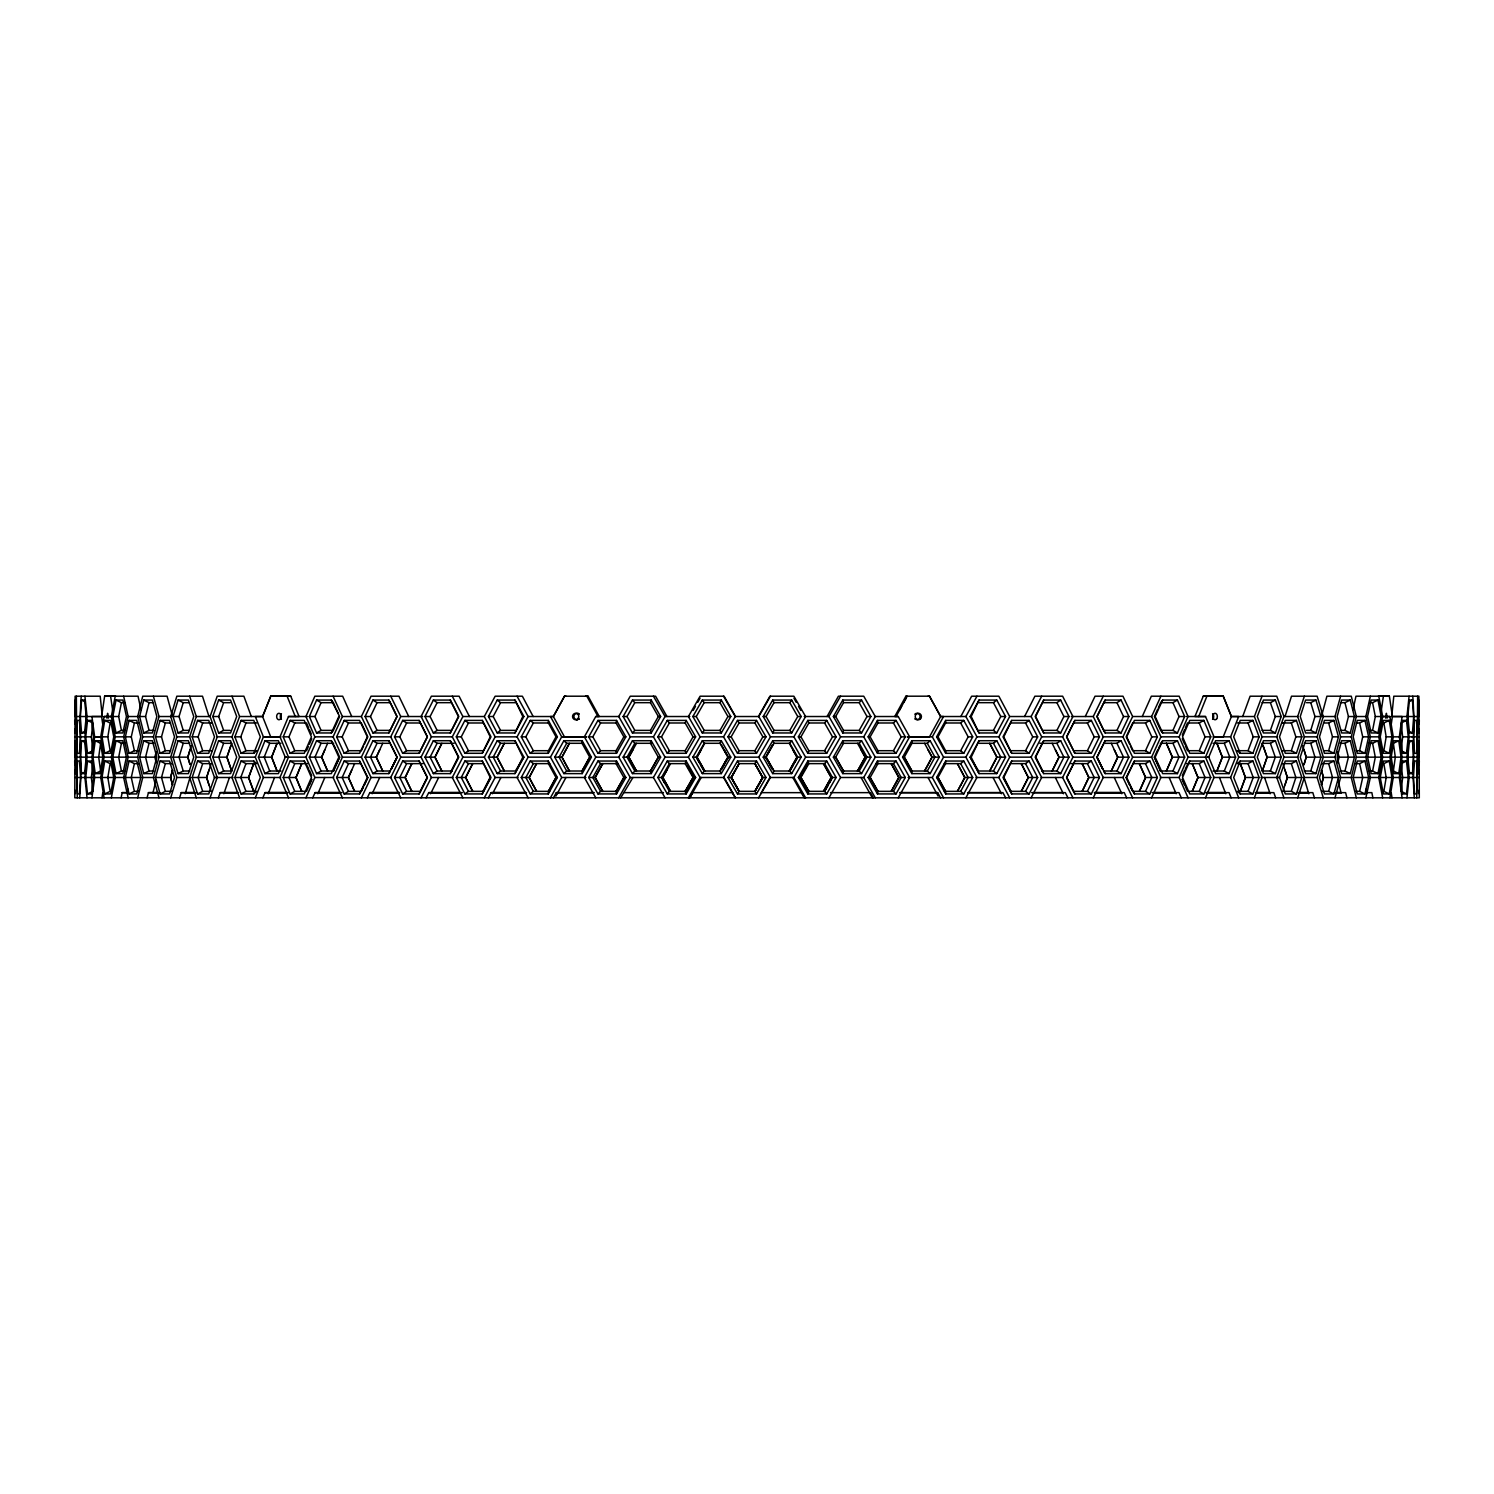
<?xml version="1.0" encoding="UTF-8"?>
<svg xmlns="http://www.w3.org/2000/svg" width="1494" height="1494" viewBox="0 0 1494 1494"><rect width="100%" height="100%" fill="white"/><g stroke="black" fill="none" stroke-linecap="round" stroke-linejoin="round"><path stroke-width="1.5" d="M74.775 793.93L74.793 790.046M74.775 753.293L74.793 749.409M1419.207 724.273L1419.3 720.407M1419.207 764.928L1419.3 761.044M74.924 716.522L75.204 700.07L76.194 700.07L76.194 732.956L75.204 732.956L75.111 729.091M87.044 797.815L84.915 777.496L87.044 757.159L84.915 736.841L87.044 716.522L102.283 716.522L100.191 696.204L75.111 696.204L74.793 797.815L1419.3 797.815L1418.889 696.204L1393.809 696.204L1391.717 716.522L1406.956 716.522L1409.085 736.841L1406.956 757.159L1409.085 777.496L1406.956 797.815M74.924 757.159L75.204 740.725L76.194 740.725L76.194 773.612L75.204 773.612L75.111 769.727M1418.889 729.091L1418.796 732.956L1417.806 732.956L1417.806 700.07L1418.796 700.07L1419.076 716.522M1418.889 769.727L1418.796 773.612L1417.806 773.612L1417.806 740.725L1418.796 740.725L1419.076 757.159M945.702 753.293L945.59 750.698L938.008 736.841L945.59 722.984L945.702 720.407L963.761 720.407L972.725 736.841L963.761 753.293L945.702 753.293L936.607 736.841L945.702 720.407M945.702 761.044L945.59 763.621L938.008 777.496L945.59 791.353L945.702 793.93L963.761 793.93L972.725 777.496L963.761 761.044L945.702 761.044L936.607 777.496L945.702 793.93M548.298 753.293L548.41 750.698L555.992 736.841L548.41 722.984L548.298 720.407L530.239 720.407L521.275 736.841L530.239 753.293L548.298 753.293L557.393 736.841L548.298 720.407M548.298 793.93L548.41 791.353L555.992 777.496L548.41 763.621L548.298 761.044L530.239 761.044L521.275 777.496L530.239 793.93L548.298 793.93L557.393 777.496L548.298 761.044M77.258 797.815L76.343 696.204M76.698 736.841L77.464 720.407L79.462 720.407L80.657 736.841L79.462 753.293L77.464 753.293L76.698 736.841L84.915 736.841M76.698 777.496L77.464 761.044L79.462 761.044L80.657 777.496L79.462 793.93L77.464 793.93L76.698 777.496L101.125 777.496M1416.742 797.815L1417.657 696.204M1417.302 736.841L1416.536 753.293L1414.538 753.293L1413.343 736.841L1414.538 720.407L1416.536 720.407L1417.302 736.841L1411.923 736.841M1417.302 777.496L1416.536 793.93L1414.538 793.93L1413.343 777.496L1414.538 761.044L1416.536 761.044L1417.302 777.496L1411.923 777.496M582.193 740.725L582.006 743.302L589.719 757.178L582.025 771.016L582.193 773.612L563.854 773.612L554.741 757.159L563.854 740.725L582.193 740.725L591.419 757.159L582.193 773.612M911.807 773.612L911.994 771.016L904.3 757.159L911.994 743.302L911.807 740.725L930.146 740.725L939.259 757.159L930.146 773.612L911.807 773.612L902.581 757.159L911.807 740.725M86.092 720.201L86.222 710.995M86.092 760.838L86.092 753.48M1407.908 720.257L1407.983 713.702M1407.908 760.894L1407.983 754.339M79.705 797.815C82.431 763.938 78.51 730.062 81.236 696.204M80.302 716.522L81.572 700.07L84.542 700.07L86.241 716.522L84.542 732.956L81.572 732.956L80.302 716.522L85.812 716.522M80.302 757.159L81.572 740.725L84.542 740.725L86.241 757.159L84.542 773.612L81.572 773.612L80.302 757.159L85.812 757.159M1413.697 716.522L1412.428 732.956L1409.458 732.956L1407.759 716.522L1409.458 700.07L1412.428 700.07L1413.697 716.522L1408.188 716.522M1414.295 797.815C1411.569 763.938 1415.49 730.062 1412.764 696.204M1413.697 757.159L1412.428 773.612L1409.458 773.612L1407.759 757.159L1409.458 740.725L1412.428 740.725L1413.697 757.159L1408.188 757.178M1401.129 722.984L1402.642 736.841L1401.129 750.698M92.871 750.698L91.358 736.841L92.871 722.984M85.737 736.841L87.492 720.407L91.451 720.407L93.618 736.841L91.451 753.293L87.492 753.293L85.737 736.841L91.358 736.841M1406.956 716.522L1409.085 696.204M1408.263 736.841L1406.508 753.293L1402.549 753.293L1400.382 736.841L1402.549 720.407L1406.508 720.407L1408.263 736.841L1402.642 736.841M108.315 718.128L107.605 713.292L106.877 718.128M1387.123 718.128L1386.395 713.292L1385.685 718.128M87.492 761.044L85.737 777.496L87.492 793.93L91.451 793.93L93.618 777.496L91.451 761.044L87.492 761.044L91.078 762.762M92.871 763.621L91.358 777.496L92.871 791.353M1406.508 793.93L1408.263 777.496L1406.508 761.044L1402.549 761.044L1400.382 777.496L1402.549 793.93L1406.508 793.93L1402.922 792.212M1401.129 791.353L1402.642 777.496L1401.129 763.621M91.937 797.815L94.664 777.496L91.937 757.159L94.664 736.841L91.937 716.522L101.611 716.522L103.273 727.821M92.983 757.159L95.224 740.725L100.154 740.725L102.806 757.159L100.154 773.612L95.224 773.612L92.983 757.159L111.322 757.159L115.243 736.841L111.322 716.522L115.243 696.204M1402.063 797.815L1399.336 777.496L1402.063 757.159L1399.336 736.841L1402.063 716.522L1392.389 716.522L1390.727 727.821M1401.017 757.159L1398.776 773.612L1393.846 773.612L1391.194 757.159L1393.846 740.725L1398.776 740.725L1401.017 757.159L1382.678 757.159L1378.757 736.841L1382.678 716.522L1378.757 696.204M101.611 716.522L104.617 696.204L110.593 696.185L112.909 712.003M979.037 732.956L971.193 716.522L979.037 700.07L996.759 700.07L1005.555 716.522L996.759 732.956L979.037 732.956L970.11 716.522L979.037 700.07M979.037 773.612L971.193 757.178L979.037 740.725L996.759 740.725L1005.555 757.159L996.759 773.612L979.037 773.612L970.11 757.159L979.037 740.725M1381.091 712.003L1383.407 696.204L1389.383 696.204L1392.389 716.522M102.003 797.815L102.787 792.642M514.963 732.956L522.807 716.522L514.963 700.07L497.241 700.07L488.445 716.522L497.241 732.956L514.963 732.956L523.89 716.522L514.963 700.07M514.963 773.612L522.807 757.159L514.963 740.725L497.241 740.725L488.445 757.159L497.241 773.612L514.963 773.612L523.89 757.159L514.963 740.725M1389.252 720.407L1383.855 722.984L1386.171 736.841L1383.855 750.698L1389.252 753.293L1391.978 736.841L1389.252 720.407L1383.388 720.407L1380.251 736.841L1383.388 753.293L1389.252 753.293M104.748 753.293L110.145 750.698L107.829 736.841L110.145 722.984L104.748 720.407L102.022 736.841L104.748 753.293L110.612 753.293L113.749 736.841L110.612 720.407L104.748 720.407M104.076 797.815L100.752 777.496L104.076 757.159L100.752 736.841L104.076 716.522L111.322 716.522M102.022 777.496L104.748 761.044L110.612 761.044L113.749 777.496L110.612 793.93L104.748 793.93L102.022 777.496L113.768 777.496M1391.978 777.496L1389.252 793.93L1383.388 793.93L1380.251 777.496L1383.388 761.044L1389.252 761.044L1391.978 777.496L1380.232 777.496M1389.924 797.815L1393.248 777.496L1389.924 757.159L1393.248 736.841L1389.924 716.522L1382.678 716.522M1389.252 793.93L1383.855 791.353L1386.171 777.496L1383.855 763.621L1389.252 761.044M616.518 753.293L616.07 750.698L623.857 736.841L616.051 722.984L616.518 720.407L597.955 720.407L588.711 736.841L597.955 753.293L616.518 753.293L625.855 736.841L616.518 720.407M616.518 761.044L616.051 763.621L623.857 777.496L616.07 791.353L616.518 793.93L597.955 793.93L588.711 777.496L597.955 761.044L616.518 761.044L625.855 777.496L616.518 793.93M877.482 753.293L877.949 750.698L870.143 736.841L877.949 722.984L877.482 720.407L896.045 720.407L905.289 736.841L896.045 753.293L877.482 753.293L868.145 736.841L877.482 720.407M877.482 793.93L877.949 791.353L870.143 777.496L877.949 763.621L877.482 761.044L896.045 761.044L905.289 777.496L896.045 793.93L877.482 793.93L868.145 777.496L877.482 761.044M126.841 793.295L127.7 788.776M1377.972 700.07L1372.594 702.666L1375.302 716.522L1372.594 730.379L1377.972 732.956L1381.184 716.522L1377.972 700.07L1371.175 700.07L1367.57 716.522L1371.175 732.956L1377.972 732.956M116.028 732.956L121.406 730.379L118.698 716.522L121.406 702.666L116.028 700.07L112.816 716.522L116.028 732.956L122.825 732.956L126.43 716.522L122.825 700.07L116.028 700.07M112.816 757.159L116.028 740.725L122.825 740.725L126.43 757.159L122.825 773.612L116.028 773.612L112.816 757.159L137.691 757.159L142.733 736.841L137.691 716.522L142.733 696.204L167.085 696.204L172.557 716.522M111.322 797.815L115.243 777.496L111.322 757.159M1381.184 757.159L1377.972 773.612L1371.175 773.612L1367.57 757.159L1371.175 740.725L1377.972 740.725L1381.184 757.159L1356.309 757.159L1351.267 736.841L1356.309 716.522L1351.267 696.204L1326.915 696.204L1321.443 716.522M1382.678 797.815L1378.757 777.496L1382.678 757.159M116.028 740.725L121.406 743.302L118.698 757.159L121.406 771.016L116.028 773.612M1377.972 773.612L1372.594 771.016L1375.302 757.178L1372.594 743.302L1377.972 740.725M121.107 797.815L122.172 792.642L128.372 792.642M1353.041 709.743L1355.954 696.204L1389.383 696.204L1378.346 696.204M1364.956 720.407L1357.243 720.407L1353.19 736.841L1357.243 753.293L1364.956 753.293L1368.635 736.841L1364.956 720.407L1359.615 722.984L1362.715 736.841L1359.615 750.698L1356.459 750.698M129.044 753.293L134.385 750.698L131.285 736.841L134.385 722.984L129.044 720.407L125.365 736.841L129.044 753.293L136.757 753.293L140.81 736.841L136.757 720.407L129.044 720.407M128.148 797.815L123.647 777.496L128.148 757.159L123.647 736.841L128.148 716.522L123.647 696.204M1365.852 797.815L1370.353 777.496L1365.852 757.159L1370.353 736.841L1365.852 716.522L1370.353 696.204M1368.635 777.496L1364.956 793.93L1357.243 793.93L1353.19 777.496L1357.243 761.044L1364.956 761.044L1368.635 777.496L1353.153 777.496M129.044 761.044L134.385 763.621L131.285 777.496L134.385 791.353L129.044 793.93L125.365 777.496L129.044 761.044L136.757 761.044L140.81 777.496L136.757 793.93L129.044 793.93M1355.824 791.353L1359.615 791.353L1362.715 777.496L1359.615 763.621L1364.956 761.044M1337.784 762.762L1339.091 757.178L1337.765 751.65M155.787 753.499L155.787 760.894M1341.407 702.666L1344.955 702.666L1348.428 716.522L1344.955 730.379L1341.407 730.379M152.855 793.295L156.142 779.756M156.235 762.687L154.872 757.159L156.235 751.65M1338.213 760.838L1338.232 753.48M153.77 730.379L149.045 730.379L145.572 716.522L149.045 702.666L152.593 702.666M139.614 716.522L143.741 700.07L152.369 700.07L156.851 716.522L152.369 732.956L143.741 732.956L139.614 716.522L145.572 716.522M139.614 757.159L143.741 740.725L152.369 740.725L156.851 757.159L152.369 773.612L143.741 773.612L139.614 757.159L154.872 757.159M137.691 797.815L142.733 777.496L137.691 757.159M1354.386 716.522L1350.259 732.956L1341.631 732.956L1337.149 716.522L1341.631 700.07L1350.259 700.07L1354.386 716.522L1348.428 716.522M1354.386 757.159L1350.259 773.612L1341.631 773.612L1337.149 757.159L1341.631 740.725L1350.259 740.725L1354.386 757.159L1339.091 757.178M1356.309 797.815L1351.267 777.496L1356.309 757.159M153.77 743.302L149.045 743.302L145.572 757.159L149.045 771.016L153.77 771.016M1011.737 753.293L1003.763 736.841L1011.737 720.407L1029.086 720.407L1037.676 736.841L1029.086 753.293L1011.737 753.293L1002.978 736.841L1011.737 720.407M1011.737 761.044L1003.763 777.496L1011.737 793.93L1029.086 793.93L1037.676 777.496L1029.086 761.044L1011.737 761.044L1002.978 777.496L1011.737 793.93M482.263 753.293L490.237 736.841L482.263 720.407L464.914 720.407L456.324 736.841L464.914 753.293L482.263 753.293L491.022 736.841L482.263 720.407M482.263 793.93L490.237 777.496L482.263 761.044L464.914 761.044L456.324 777.496L464.914 793.93L482.263 793.93L491.022 777.496L482.263 761.044M1321.462 784.948L1323.423 777.496L1321.462 770.138L1323.441 777.496L1321.443 784.836M1340.323 771.016L1344.955 771.016L1348.428 757.178L1344.955 743.302L1340.323 743.302M147.066 797.815L148.429 792.642L159.858 792.642M172.557 784.836L170.559 777.496L172.538 770.138L170.559 777.496L172.538 784.948M1324.748 722.984L1328.652 722.984L1332.499 736.841L1328.652 750.698L1324.748 750.698M170.559 750.698L165.348 750.698L161.501 736.841L165.348 722.984L170.559 722.984M158.999 797.815L153.396 777.496L158.999 757.159L153.396 736.841L158.999 716.522L153.396 696.204M155.525 736.841L160.101 720.407L169.588 720.407L174.518 736.841L169.588 753.293L160.101 753.293L155.525 736.841L161.501 736.841M155.525 777.496L160.101 761.044L169.588 761.044L174.518 777.496L169.588 793.93L160.101 793.93L155.525 777.496L170.559 777.496M1335.001 797.815L1340.604 777.496L1335.001 757.159L1340.604 736.841L1335.001 716.522L1340.604 696.204M1338.475 736.841L1333.899 753.293L1324.412 753.293L1319.482 736.841L1324.412 720.407L1333.899 720.407L1338.475 736.841L1332.499 736.841M1338.475 777.496L1333.899 793.93L1324.412 793.93L1319.482 777.496L1324.412 761.044L1333.899 761.044L1338.475 777.496L1323.423 777.496M172.09 763.621L165.348 763.621L161.501 777.496L165.348 791.353L172.09 791.353M1304.001 749.801L1306.186 757.159L1304.019 764.629L1306.186 757.159L1302.693 745.469M651.216 732.956L650.488 730.379L658.331 716.522L650.469 702.666L651.216 700.07L632.466 700.07L623.129 716.522L632.466 732.956L651.216 732.956L660.628 716.522L651.216 700.07M651.216 740.725L650.469 743.302L658.331 757.178L650.488 771.016L651.216 773.612L632.466 773.612L623.129 757.159L632.466 740.725L651.216 740.725L660.628 757.159L651.216 773.612M842.784 732.956L843.531 730.379L835.669 716.522L843.531 702.666L842.784 700.07L861.534 700.07L870.871 716.522L861.534 732.956L842.784 732.956L833.372 716.522L842.784 700.07M842.784 773.612L843.531 771.016L835.669 757.159L843.531 743.302L842.784 740.725L861.534 740.725L870.871 757.159L861.534 773.612L842.784 773.612L833.372 757.159L842.784 740.725M1321.91 791.353L1328.652 791.353L1332.499 777.496L1328.652 763.621L1321.91 763.621M189.999 749.801L187.814 757.159L190.018 764.517L187.852 757.178L191.307 745.469M1306.503 702.666L1310.761 702.666L1314.963 716.522L1310.761 730.379L1306.503 730.379M185.219 793.744L190.018 777.496L176.852 777.496L170.727 797.815M188.935 730.379L183.239 730.379L179.037 716.522L183.239 702.666L188.935 702.666M176.852 777.496L170.727 757.159L176.852 736.841L170.727 716.522L176.852 696.204L202.493 696.204L208.992 716.522M173.061 716.522L178.066 700.07L188.393 700.07L193.753 716.522L188.393 732.956L178.066 732.956L173.061 716.522L179.037 716.522M173.061 757.159L178.066 740.725L188.393 740.725L193.753 757.159L188.393 773.612L178.066 773.612L173.061 757.159L187.814 757.159M1320.939 716.522L1315.934 732.956L1305.607 732.956L1300.247 716.522L1305.607 700.07L1315.934 700.07L1320.939 716.522L1314.963 716.522M1323.273 797.815L1317.148 777.496L1323.273 757.159L1317.148 736.841L1323.273 716.522L1317.148 696.204L1291.507 696.204L1285.008 716.522M1320.939 757.159L1315.934 773.612L1305.607 773.612L1300.247 757.159L1305.607 740.725L1315.934 740.725L1320.939 757.159L1306.148 757.178M189.775 743.302L183.239 743.302L179.037 757.159L183.239 771.016L189.775 771.016M1282.916 763.621L1287.361 777.496L1282.916 791.353M1304.225 771.016L1310.761 771.016L1314.963 757.178L1310.761 743.302L1304.225 743.302M179.597 797.815L181.222 792.642L196.592 792.642M208.973 784.948L206.639 777.496L211.102 763.621M1282.001 722.984L1291.32 722.984L1295.877 736.841L1291.32 750.698L1282.001 750.698M211.102 791.353L206.62 777.496L208.973 770.12M1285.008 784.836L1287.38 777.496L1285.027 770.12M211.999 750.698L202.68 750.698L198.123 736.841L202.68 722.984L211.999 722.984M196.293 797.815L189.645 777.496L196.293 757.159L189.645 736.841L196.293 716.522L189.645 696.204M192.166 736.841L197.581 720.407L208.749 720.407L214.501 736.841L208.749 753.293L197.581 753.293L192.166 736.841L198.123 736.841M192.166 777.496L197.581 761.044L208.749 761.044L214.501 777.496L208.749 793.93L197.581 793.93L192.166 777.496L206.62 777.496M1297.707 797.815L1304.355 777.496L1297.707 757.159L1304.355 736.841L1297.707 716.522L1304.355 696.204M1301.834 736.841L1296.418 753.293L1285.251 753.293L1279.499 736.841L1285.251 720.407L1296.418 720.407L1301.834 736.841L1295.877 736.841M1301.834 777.496L1296.418 793.93L1285.251 793.93L1279.499 777.496L1285.251 761.044L1296.418 761.044L1301.834 777.496L1287.361 777.496M208.992 763.621L202.68 763.621L198.123 777.496L202.68 791.353L208.992 791.353M1275.39 740.725L1270.386 743.302L1262.094 743.302L1267.08 757.178L1262.318 771.016L1270.404 771.016L1275.39 773.612L1281.198 757.159L1275.39 740.725L1263.438 740.725L1257.294 757.159L1263.438 773.612L1275.39 773.612M218.61 773.612L230.562 773.612L236.706 757.159L230.562 740.725L218.61 740.725L212.802 757.159L218.61 773.612L223.614 771.016L231.701 771.016L226.92 757.178L230.935 745.469M1283.57 791.353L1291.32 791.353L1295.877 777.496L1291.32 763.621L1283.57 763.621M1262.094 702.666L1270.386 702.666L1275.278 716.522L1270.404 730.379L1262.094 730.379M223.857 793.744L229.441 777.496M231.701 771.016L226.883 757.159L231.701 743.302L223.614 743.302L218.61 740.725M1263.065 745.469L1267.117 757.159L1262.299 771.016M230.188 730.379L223.614 730.379L218.722 716.522L223.614 702.666L230.188 702.666M210.075 797.815L217.228 777.496L210.075 757.159L217.228 736.841L210.075 716.522L217.228 696.204L243.877 696.204L251.309 716.522M212.802 716.522L218.61 700.07L230.562 700.07L236.706 716.522L230.562 732.956L218.61 732.956L212.802 716.522L218.722 716.522M1281.198 716.522L1275.39 732.956L1263.438 732.956L1257.294 716.522L1263.438 700.07L1275.39 700.07L1281.198 716.522L1275.278 716.522M1283.925 797.815L1276.772 777.496L1283.925 757.159L1276.772 736.841L1283.925 716.522L1276.772 696.204L1250.123 696.204L1242.691 716.522M223.614 743.302L218.722 757.159L223.614 771.016M1242.691 770.12L1240.281 763.621L1245.417 777.496L1240.3 791.353L1245.417 777.496L1242.709 770.138M218.329 797.815L220.216 792.642L238.666 792.642M248.62 777.496L253.7 763.621L248.583 777.496L253.7 791.353L248.583 777.496L234.894 777.496L241.094 761.044L253.793 761.044L256.576 763.621L245.968 763.621L241.094 761.044M1043.727 732.956L1035.641 716.522L1043.727 700.07L1060.647 700.07L1068.994 716.522L1060.647 732.956L1043.727 732.956L1035.174 716.522L1043.727 700.07M1043.727 740.725L1035.641 757.159L1043.727 773.612L1060.647 773.612L1068.994 757.159L1060.647 740.725L1043.727 740.725L1035.174 757.159L1043.727 773.612M1237.424 722.984L1248.032 722.984L1253.223 736.841L1248.032 750.698L1237.424 750.698L1240.207 753.293L1252.906 753.293L1259.106 736.841L1252.906 720.407L1240.207 720.407L1233.689 736.841L1240.207 753.293M1270.404 771.016L1275.278 757.178L1270.386 743.302M450.273 732.956L458.359 716.522L450.273 700.07L433.353 700.07L425.006 716.522L433.353 732.956L450.273 732.956L458.826 716.522L450.273 700.07M450.273 773.612L458.359 757.159L450.273 740.725L433.353 740.725L425.006 757.159L433.353 773.612L450.273 773.612L458.826 757.159L450.273 740.725M253.793 753.293L260.311 736.841L253.793 720.407L241.094 720.407L234.894 736.841L241.094 753.293L253.793 753.293L256.594 750.698L245.968 750.698L240.777 736.841L245.968 722.984L256.576 722.984M239.6 797.815L231.981 777.496L239.6 757.159L231.981 736.841L239.6 716.522L231.981 696.204M1254.4 797.815L1262.019 777.496L1254.4 757.159L1262.019 736.841L1254.4 716.522L1262.019 696.204M1252.906 761.044L1248.032 763.621L1237.424 763.621L1240.207 761.044L1252.906 761.044L1259.106 777.496L1252.906 793.93L1240.207 793.93L1237.424 791.353L1248.032 791.353L1252.906 793.93M245.968 763.621L240.777 777.496L245.968 791.353L256.594 791.353L253.793 793.93L241.094 793.93L234.894 777.496M1222.316 757.178L1216.938 771.016L1222.353 757.159L1216.919 743.302L1222.353 757.159L1235.613 757.159L1229.039 740.725L1215.612 740.725L1208.758 757.159L1215.612 773.612L1229.039 773.612L1235.613 757.159M271.684 757.178L277.062 743.302L271.647 757.159L277.062 771.016L271.647 757.159L258.387 757.159L264.961 740.725L278.388 740.725L285.242 757.159L278.388 773.612L264.961 773.612L258.387 757.159M1248.032 791.353L1253.223 777.496L1248.032 763.621M268.229 793.744L274.541 777.496M253.793 793.93L260.311 777.496L253.793 761.044M1240.207 761.044L1233.689 777.496L1240.207 793.93M686.176 753.293L685.167 750.698L693.067 736.841L685.148 722.984L686.176 720.407L667.295 720.407L657.883 736.841L667.295 753.293L686.176 753.293L695.644 736.841L686.176 720.407M686.176 761.044L685.148 763.621L693.067 777.496L685.167 791.353L686.176 793.93L667.295 793.93L657.883 777.496L667.295 761.044L686.176 761.044L695.644 777.496L686.176 793.93M807.824 753.293L808.852 750.698L800.933 736.841L808.852 722.984L807.824 720.407L826.705 720.407L836.117 736.841L826.705 753.293L807.824 753.293L798.356 736.841L807.824 720.407M807.824 793.93L808.852 791.353L800.933 777.496L808.852 763.621L807.824 761.044L826.705 761.044L836.117 777.496L826.705 793.93L807.824 793.93L798.356 777.496L807.824 761.044M255.306 797.815L263.392 777.496L255.306 757.159L263.392 736.841L255.306 716.522L262.589 716.522L270.713 736.878L280.947 736.859M1197.945 777.496L1192.268 791.353L1197.983 777.496L1192.268 763.621L1197.983 777.496L1210.775 777.496L1203.865 761.044L1189.747 761.044L1185.377 768.495M1238.694 797.815L1230.608 777.496L1238.694 757.159L1230.608 736.841L1238.694 716.522L1231.411 716.522L1223.25 736.841L1213.016 736.859M280.928 743.302L269.723 743.302L264.195 757.159L269.723 771.016L280.928 771.016M1198.73 716.522L1206.909 696.204L1223.25 696.185L1231.411 716.522L1223.25 696.185L1203.249 696.204L1194.92 716.522L1205.509 716.522L1214.024 736.841L1205.509 757.159L1214.024 777.496L1205.509 797.815M296.055 777.496L301.732 763.621L296.017 777.496L301.732 791.353L296.017 777.496L283.225 777.496L290.135 761.044L304.253 761.044L308.623 768.495M262.869 797.815L264.98 792.642L286.904 792.642M1185.377 727.858L1187.469 722.984L1199.234 722.984L1205.042 736.841L1199.252 750.698L1187.469 750.698L1185.377 745.823M1213.072 771.016L1224.296 771.016L1229.805 757.178L1224.277 743.302L1213.072 743.302M308.418 746.44L306.55 750.698L294.766 750.698L288.958 736.841L294.766 722.984L306.531 722.984L308.679 727.989M1172.323 757.178L1166.403 771.016L1172.379 757.159L1166.403 743.302L1172.379 757.159L1184.667 757.159L1177.421 740.725L1162.668 740.725L1158.448 748.177M288.491 797.815L279.976 777.496L288.491 757.159L279.976 736.841L288.491 716.522L307.521 716.522M283.225 736.841L290.135 720.407L304.253 720.407L311.443 736.841L304.253 753.293L290.135 753.293L283.225 736.841L288.958 736.841M1210.775 736.841L1203.865 753.293L1189.747 753.293L1182.557 736.841L1189.747 720.407L1203.865 720.407L1210.775 736.841L1205.042 736.841M1210.775 777.496L1203.865 793.93L1189.747 793.93L1182.557 777.496L1189.747 761.044M307.521 763.621L294.766 763.621L288.958 777.496L294.766 791.353L305.654 791.353M324.814 749.801L321.621 757.159L327.616 771.016L321.677 757.178L327.616 743.302M309.351 744.292L311.742 738.708M309.351 784.948L311.742 779.364M1158.448 707.54L1160.633 702.666L1172.958 702.666L1179.027 716.522L1172.958 730.379L1160.633 730.379L1154.376 716.522L1157.719 709.146M306.531 791.353L308.623 786.46M317.848 793.744L324.833 777.496M1188.346 791.353L1199.252 791.353L1205.042 777.496L1199.234 763.621L1186.479 763.621M333.367 730.379L331.332 732.956L316.579 732.956L309.333 716.522L316.579 700.07L331.332 700.07L339.624 716.522L333.367 730.379L321.042 730.379L314.973 716.522L321.042 702.666L333.367 702.666L335.608 707.67M309.333 784.836L311.723 779.326M1182.277 734.992L1184.667 729.483M1182.277 775.647L1184.667 770.12M1145.562 777.496L1139.38 791.353L1145.599 777.496L1139.362 763.621L1145.562 777.496L1157.364 777.496L1149.801 761.044L1134.432 761.044L1126.177 777.496L1129.613 784.948M305.934 797.815L314.861 777.496L305.934 757.159L314.861 736.841L305.934 716.522L314.861 696.204L342.649 696.204L351.744 716.522M331.332 740.725L338.839 757.159L331.332 773.612L316.579 773.612L309.333 757.159L316.579 740.725L331.332 740.725L335.552 748.177M1160.633 702.666L1162.668 700.07L1177.421 700.07L1184.667 716.522L1177.421 732.956L1162.668 732.956L1160.633 730.379M1188.066 797.815L1179.139 777.496L1188.066 757.159L1179.139 736.841L1188.066 716.522L1179.139 696.204L1151.351 696.204L1142.256 716.522M1184.667 757.159L1177.421 773.612L1162.668 773.612L1155.161 757.159L1162.668 740.725M333.666 743.302L321.042 743.302L314.973 757.159L321.042 771.016L333.76 771.016M351.706 770.138L348.438 777.496L354.62 791.353L348.401 777.496L354.638 763.621M339.624 757.178L333.367 771.016L339.624 757.159L336.281 749.801M1129.651 744.199L1126.177 736.841L1132.676 722.984L1145.506 722.984L1151.837 736.841L1145.506 750.698L1132.676 750.698L1130.398 745.823M312.713 797.815L315.047 792.642L341.883 792.642M331.332 732.956L338.839 716.522M1162.668 700.07L1155.161 716.522L1162.668 732.956M1160.24 771.016L1172.958 771.016L1179.027 757.178L1172.958 743.302L1160.334 743.302M1114.281 749.801L1117.736 757.159L1111.275 771.016L1117.736 757.159L1111.275 743.302M363.621 745.898L361.343 750.698L348.494 750.698L342.163 736.841L348.494 722.984L361.324 722.984L367.823 736.841L364.387 744.292M1154.376 757.178L1160.633 771.016L1154.376 757.178L1157.719 749.801M342.406 797.815L333.087 777.496L342.406 757.159L333.087 736.841L342.406 716.522L333.087 696.204M336.636 736.841L344.199 720.407L359.568 720.407L367.356 736.841L359.568 753.293L344.199 753.293L336.636 736.841L342.163 736.841M344.199 793.93L348.494 791.353L361.343 791.353L363.602 786.46L359.568 793.93L344.199 793.93L336.636 777.496L344.199 761.044L359.568 761.044L367.823 777.496L364.387 784.948M1151.594 797.815L1160.913 777.496L1151.594 757.159L1160.913 736.841L1151.594 716.522L1160.913 696.204M1157.364 736.841L1149.801 753.293L1134.432 753.293L1126.644 736.841L1134.432 720.407L1149.801 720.407L1157.364 736.841L1151.837 736.841M1157.364 777.496L1149.801 793.93L1134.432 793.93L1130.379 786.554L1132.676 791.353L1145.506 791.353L1149.801 793.93M361.324 763.621L348.494 763.621L342.163 777.496L348.494 791.353M379.719 749.801L376.264 757.159L382.744 771.016L376.301 757.178L382.744 743.302M1103.655 702.666L1116.952 702.666L1123.525 716.522L1116.97 730.379L1103.655 730.379L1096.932 716.522L1105.149 700.07L1121.079 700.07L1128.922 716.522L1121.079 732.956L1105.149 732.956L1103.655 730.379M372.174 793.744L379.737 777.496M359.568 793.93L367.356 777.496L359.568 761.044M1088.809 777.496L1082.179 791.353L1088.865 777.496L1082.179 763.621L1088.865 777.496L1099.453 777.496L1091.33 761.044L1074.896 761.044L1066.567 777.496L1074.896 793.93L1091.33 793.93L1099.453 777.496M1134.432 761.044L1126.644 777.496L1134.432 793.93M1145.506 791.353L1151.837 777.496L1145.506 763.621L1132.676 763.621M390.345 730.379L377.048 730.379L370.475 716.522L377.048 702.666L390.345 702.666L397.068 716.522L388.851 732.956L372.921 732.956L365.078 716.522L372.921 700.07L388.851 700.07L390.345 702.666M364.349 784.836L367.823 777.496M1074.896 753.293L1066.716 736.841L1074.896 720.407L1091.33 720.407L1099.453 736.841L1091.33 753.293L1074.896 753.293L1066.567 736.841L1074.896 720.407M1074.896 761.044L1070.414 770.138M361.38 797.815L371.054 777.496L361.38 757.159L371.054 736.841L361.38 716.522L371.054 696.204L398.954 696.204L408.74 716.522M372.921 773.612L377.048 771.016L390.345 771.016L388.851 773.612L372.921 773.612L365.078 757.159L372.921 740.725L388.851 740.725L397.068 757.178L391.148 769.429M419.104 753.293L427.284 736.841L419.104 720.407L402.67 720.407L394.547 736.841L402.67 753.293L419.104 753.293L427.433 736.841L419.104 720.407M419.104 793.93L427.433 777.496L419.104 761.044L402.67 761.044L394.547 777.496L402.67 793.93L419.104 793.93L427.284 777.496L423.568 770.12M1132.62 797.815L1122.946 777.496L1132.62 757.159L1122.946 736.841L1132.62 716.522L1122.946 696.204L1095.046 696.204L1085.26 716.522M1102.852 769.429L1096.932 757.178L1105.149 740.725L1121.079 740.725L1128.922 757.159L1121.079 773.612L1105.149 773.612L1103.655 771.016L1116.97 771.016L1121.079 773.612M390.345 743.302L377.048 743.302L370.475 757.159L377.048 771.016M405.191 777.496L411.821 763.621L405.135 777.496L411.821 791.353L405.135 777.496L394.547 777.496M1073.663 722.984L1087.389 722.984L1094.187 736.841L1087.408 750.698L1073.663 750.698M367.319 797.815L369.821 792.642L399.122 792.642M391.129 769.391L397.068 757.159L388.851 740.725M1055.362 749.801L1059.041 757.159L1052.149 771.016L1059.041 757.159L1052.149 743.302M388.851 732.956L396.918 716.522L388.851 700.07M420.337 750.698L406.611 750.698L399.813 736.841L406.611 722.984L420.337 722.984M388.851 773.612L397.068 757.178M1105.149 700.07L1097.082 716.522L1105.149 732.956M1105.149 740.725L1097.082 757.159L1105.149 773.612M1116.97 771.016L1123.525 757.178L1116.952 743.302L1103.655 743.302M400.747 797.815L390.737 777.496L400.747 757.159L390.737 736.841L400.747 716.522L390.737 696.204M435.015 757.178L441.85 743.302L434.959 757.159L441.85 771.016L434.959 757.159L425.006 757.159M1093.253 797.815L1103.263 777.496L1093.253 757.159L1103.263 736.841L1093.253 716.522L1103.263 696.204M423.175 763.621L406.611 763.621L399.813 777.496L406.611 791.353L420.337 791.353L427.284 777.496M1042.775 702.666L1056.893 702.666L1063.915 716.522L1056.912 730.379L1042.775 730.379M430.608 793.744L438.657 777.496M1024.604 784.948L1028.32 777.496L1021.298 763.621L1028.376 777.496L1021.298 791.353L1024.567 784.836M721.303 732.956L720.015 730.379L727.933 716.522L719.996 702.666L721.303 700.07L702.329 700.07L692.861 716.522L702.329 732.956L721.303 732.956L730.79 716.522L721.303 700.07M721.303 740.725L719.996 743.302L727.933 757.178L720.015 771.016L721.303 773.612L702.329 773.612L692.861 757.159L702.329 740.725L721.303 740.725L730.79 757.159L721.303 773.612M772.697 732.956L774.004 730.379L766.067 716.522L774.004 702.666L772.697 700.07L791.671 700.07L801.139 716.522L791.671 732.956L772.697 732.956L763.21 716.522L772.697 700.07M772.697 773.612L774.004 771.016L766.067 757.159L774.004 743.302L772.697 740.725L791.671 740.725L801.139 757.159L791.671 773.612L772.697 773.612L763.21 757.159L772.697 740.725M451.225 730.379L437.107 730.379L430.085 716.522L437.107 702.666L451.225 702.666M465.68 777.496L472.702 763.621L465.624 777.496L472.702 791.353L465.624 777.496L456.324 777.496M1074.896 793.93L1066.716 777.496L1070.432 770.12M1066.716 777.496L1073.663 791.353L1087.408 791.353L1094.187 777.496L1087.389 763.621L1070.824 763.621M421.065 797.815L431.374 777.496L421.065 757.159L431.374 736.841L421.065 716.522L431.374 696.204L459.088 696.204L469.433 716.522M458.359 757.159L451.225 771.016M1011.083 722.984L1025.556 722.984L1032.746 736.841L1025.575 750.698L1011.083 750.698M1072.935 797.815L1062.626 777.496L1072.935 757.159L1062.626 736.841L1072.935 716.522L1062.626 696.204L1034.912 696.204L1024.567 716.522M454.12 743.302L437.107 743.302L430.085 757.159L437.107 771.016L452.29 771.016M996.871 757.178L989.7 771.016L996.928 757.159L989.682 743.302L996.871 757.178L1005.555 757.159M426.07 797.815L428.741 792.642L462.393 792.642M482.936 750.698L468.444 750.698L461.254 736.841L468.444 722.984L482.917 722.984M490.237 777.496L482.936 791.353M960.866 784.948L964.75 777.496L957.43 763.621L964.807 777.496L957.43 791.353L960.829 784.836M978.663 702.666L993.454 702.666L1000.812 716.522L993.454 730.379L978.663 730.379M1041.71 771.016L1056.912 771.016L1063.915 757.178L1056.893 743.302L1039.88 743.302M462.879 797.815L452.29 777.496L462.879 757.159L452.29 736.841L462.879 716.522L452.29 696.204M483.477 763.621L468.444 763.621L461.254 777.496L468.444 791.353L483.533 791.353M492.497 793.744L500.957 777.496M1031.121 797.815L1041.71 777.496L1031.121 757.159L1041.71 736.841L1031.121 716.522L1041.71 696.204M497.072 757.159L504.318 743.302L497.128 757.178L504.318 771.016L497.072 757.159L488.445 757.159M533.171 784.836L536.589 791.353L529.193 777.496L536.57 763.621L529.193 777.496L533.134 784.948M928.054 749.801L932.069 757.159L924.581 771.016L932.069 757.159L924.581 743.302M515.355 730.379L500.546 730.379L493.188 716.522L500.546 702.666L515.337 702.666M522.807 757.159L523.89 757.159L515.355 771.016L500.546 771.016L497.241 773.612M555.88 796.097L557.71 792.66L594.145 792.642L556.291 792.642L553.471 797.815M945.59 722.984L960.661 722.984L968.168 736.841L960.679 750.698L945.59 750.698M515.337 743.302L500.546 743.302L493.188 757.159L500.546 771.016M960.829 716.522L971.642 696.204L998.851 696.204L1009.683 716.522L998.851 736.841L1009.683 757.159L998.851 777.496L1009.683 797.815M1010.467 791.353L1025.575 791.353L1032.746 777.496L1025.556 763.621L1010.523 763.621M484.317 797.815L495.149 777.496L484.317 757.159L495.149 736.841L484.317 716.522L495.149 696.204L522.358 696.204L533.171 716.522M561.987 757.178L569.419 743.302L561.931 757.159L569.419 771.016L561.931 757.159L554.741 757.159M898.79 777.496L891.246 791.353L898.846 777.496L891.227 763.621L898.846 777.496L905.289 777.496M488.351 797.815L491.134 792.642L526.542 792.642M548.41 750.698L533.339 750.698L525.832 736.841L533.339 722.984L548.41 722.984M557.169 793.744L565.965 777.496M549.68 763.621L533.339 763.621L525.832 777.496L533.339 791.353L549.699 791.353M861.067 749.801L865.194 757.159L857.519 771.016L865.194 757.159L857.519 743.302M528.129 797.815L517.055 777.496L528.129 757.159L517.055 736.841L528.129 716.522L517.055 696.204M595.21 777.496L602.773 763.621L595.154 777.496L602.754 791.353L595.154 777.496L588.711 777.496M965.871 797.815L976.945 777.496L965.871 757.159L976.945 736.841L965.871 716.522L976.945 696.204M971.193 757.159L970.11 757.159L978.663 771.016L993.454 771.016L1000.812 757.178L993.454 743.302L978.663 743.302M831.168 777.496L823.474 791.353L831.224 777.496L823.455 763.621L831.224 777.496L836.117 777.496M899.351 710.416L901.573 706.363M903.814 702.292L906.036 698.221M877.949 722.984L893.431 722.984L901.181 736.841L893.449 750.698L877.949 750.698M632.933 749.801L628.806 757.159L636.5 771.016L628.862 757.178L636.5 743.302M689.78 770.12L693.963 777.496L687.091 789.747L693.963 777.496L687.091 765.264M792.828 749.801L797.012 757.159L789.243 771.016L797.012 757.159L789.243 743.302M896.008 716.522L907.175 696.204L905.887 696.204L894.738 716.522L898.23 716.522L909.641 736.841L898.23 757.159L909.641 777.496L898.23 797.815M582.735 743.302L566.693 743.302L559.073 757.159L566.693 771.016L582.753 771.016M735.44 797.815L732.527 792.642L692.6 792.66L689.761 797.815L701.19 777.496M724.104 749.801L728.288 757.159L721.397 769.429L728.288 757.159L721.397 744.927M737.513 761.044L739.082 763.621L754.918 763.621L762.612 777.496L754.881 791.353L739.063 791.353L737.513 793.93L728.008 777.496L737.513 761.044L756.487 761.044L765.992 777.496L756.487 793.93L737.513 793.93M843.531 702.666L859.181 702.666L867.006 716.522L859.199 730.379L843.531 730.379M550.446 797.815L561.688 777.496L550.446 757.159L561.688 736.841L550.446 716.522L553.359 716.522L564.471 736.878L586.825 736.841L561.688 736.841L564.471 736.878M632.952 777.496L620.701 797.815M666.94 770.12L662.776 777.496L670.545 791.353L662.832 777.496L670.545 763.621M932.312 736.841L943.554 716.522L940.641 716.522L929.492 736.841L907.119 736.878L932.312 736.841L943.554 757.159L932.312 777.496L943.554 797.815M944.301 791.353L960.679 791.353L968.168 777.496L960.661 763.621L944.32 763.621M582.006 771.016L589.7 757.159L591.419 757.159L589.719 757.178M701.172 749.801L696.988 757.159L704.776 771.016L697.044 757.178L704.776 743.302M739.119 763.621L731.388 777.496L739.119 791.353L731.145 777.496L739.082 763.621L731.332 777.496L739.138 791.353L731.145 777.496M808.852 722.984L824.613 722.984L832.494 736.841L824.613 750.698L808.852 750.698M548.41 791.353L555.992 777.496L557.393 777.496M616.07 750.698L600.569 750.698L592.819 736.841L600.569 722.984L616.051 722.984M618.161 763.621L600.569 763.621L592.819 777.496L600.569 791.353L616.256 791.353M774.004 702.666L789.822 702.666L797.74 716.522L789.84 730.379L774.004 730.379M827.041 716.522L838.414 696.204L863.737 696.204L875.279 716.522L863.737 736.841L875.279 757.159L863.737 777.496L875.279 797.815M619.431 716.522L595.77 716.522L584.359 736.841L595.77 757.159L584.359 777.496L595.77 797.815M650.488 730.379L634.819 730.379L627.013 716.522L634.819 702.666L650.469 702.666M616.051 791.353L623.857 777.496L625.855 777.496L623.857 777.496M693.179 710.416L695.476 706.363M697.754 702.292L700.051 698.221M737.513 720.407L739.082 722.984L754.918 722.984L762.855 736.841L754.937 750.698L739.082 750.698L737.513 753.293L728.008 736.841L737.513 720.407L756.487 720.407L765.992 736.841L756.487 753.293L737.513 753.293M756.487 761.044L754.918 763.621L762.855 777.496L754.937 791.353L756.487 793.93M911.247 771.016L927.307 771.016L934.927 757.178L927.307 743.302L911.265 743.302M652.056 743.302L634.819 743.302L627.013 757.159L634.819 771.016L652.056 771.016M758.466 716.522L769.914 696.204L793.893 696.204L805.602 716.522L793.893 736.841L805.602 757.159L793.893 777.496L805.602 797.815M760.763 793.744L769.914 777.496L793.893 777.496M618.721 797.815L630.263 777.496L618.721 757.159L630.263 736.841L618.721 716.522L630.263 696.204L655.586 696.204L666.959 716.522M650.469 771.016L658.331 757.159L660.628 757.159M685.167 750.698L669.387 750.698L661.506 736.841L669.387 722.984L685.148 722.984M686.194 763.621L669.387 763.621L661.506 777.496L669.387 791.353L667.295 793.93M824.613 791.353L828.311 784.836M829.357 783.005L831.448 779.326M720.015 730.379L704.178 730.379L696.26 716.522L704.178 702.666L719.996 702.666M720.5 743.302L704.178 743.302L696.26 757.159L704.178 771.016L702.329 773.612M685.148 791.353L693.067 777.496L695.644 777.496M754.881 763.621L762.668 777.496L754.862 791.353L762.855 777.496L765.992 777.496M789.822 771.016L793.538 764.517M794.584 762.687L796.694 759.008M877.744 791.353L893.449 791.353L901.181 777.496L893.431 763.621L875.839 763.621M665.073 797.815L653.438 777.496L665.073 757.159L653.438 736.841L665.073 716.522L653.438 696.204M739.082 750.698L731.145 736.841L739.082 722.984M719.996 771.016L727.933 757.159L730.79 757.159M828.927 797.815L840.562 777.496L828.927 757.159L840.562 736.841L828.927 716.522L840.562 696.204M688.398 797.815L700.107 777.496L688.398 757.159L700.107 736.841L688.398 716.522L700.107 696.204L724.086 696.204L735.534 716.522M841.944 771.016L859.199 771.016L867.006 757.178L859.181 743.302L841.944 743.302M735.272 797.815L723.544 777.496L735.272 757.159L723.544 736.841L735.272 716.522L723.544 696.204M689.313 797.815L692.6 792.66M758.56 797.815L770.456 777.496L758.728 757.159L770.456 736.841L758.728 716.522L770.456 696.204M807.806 791.353L824.613 791.353L832.494 777.496L824.613 763.621L807.806 763.621M773.5 771.016L789.84 771.016L797.74 757.178L789.822 743.302L773.5 743.302M754.918 722.984L756.487 720.407M702.329 732.956L704.178 730.379M789.822 702.666L791.671 700.07M789.822 743.302L791.671 740.725M667.295 753.293L669.387 750.698M824.613 722.984L826.705 720.407M824.613 763.621L826.705 761.044M632.466 732.956L634.819 730.379M632.466 773.612L634.819 771.016M859.181 702.666L861.534 700.07M859.181 743.302L861.534 740.725M597.955 753.293L600.569 750.698M597.955 793.93L600.569 791.353M893.431 722.984L896.045 720.407M893.431 763.621L896.045 761.044M563.854 773.612L566.693 771.016M927.307 743.302L930.146 740.725M530.239 753.293L533.339 750.698M530.239 793.93L533.339 791.353M960.661 722.984L963.761 720.407M960.661 763.621L963.761 761.044M497.241 732.956L500.546 730.379M993.454 702.666L996.759 700.07M993.454 743.302L996.759 740.725M464.914 753.293L468.444 750.698M464.914 793.93L468.444 791.353M1025.556 722.984L1029.086 720.407M1025.556 763.621L1029.086 761.044M433.353 732.956L437.107 730.379M433.353 773.612L437.107 771.016M1056.893 702.666L1060.647 700.07M1056.893 743.302L1060.647 740.725M402.67 753.293L406.611 750.698M402.67 793.93L406.611 791.353M1087.389 722.984L1091.33 720.407M1087.389 763.621L1091.33 761.044M372.921 732.956L377.048 730.379M1116.952 702.666L1121.079 700.07M1116.952 743.302L1121.079 740.725M344.199 753.293L348.494 750.698M1145.506 722.984L1149.801 720.407M1145.506 763.621L1149.801 761.044M316.579 732.956L321.042 730.379M316.579 773.612L321.042 771.016M1172.958 702.666L1177.421 700.07M1172.958 743.302L1177.421 740.725M290.135 753.293L294.766 750.698M283.225 777.496L290.135 793.93L294.766 791.353M1199.234 722.984L1203.865 720.407M1199.234 763.621L1203.865 761.044M264.961 773.612L269.723 771.016M1224.277 743.302L1229.039 740.725M241.094 753.293L245.968 750.698M241.094 793.93L245.968 791.353M1248.032 722.984L1252.906 720.407M218.61 732.956L223.614 730.379M1270.386 702.666L1275.39 700.07M197.581 753.293L202.68 750.698M197.581 793.93L202.68 791.353M1291.32 722.984L1296.418 720.407M1291.32 763.621L1296.418 761.044M178.066 732.956L183.239 730.379M178.066 773.612L183.239 771.016M1310.761 702.666L1315.934 700.07M1310.761 743.302L1315.934 740.725M160.101 753.293L165.348 750.698M160.101 793.93L165.348 791.353M1328.652 722.984L1333.899 720.407M1328.652 763.621L1333.899 761.044M143.741 732.956L149.045 730.379M143.741 773.612L149.045 771.016M1344.955 702.666L1350.259 700.07M1344.955 743.302L1350.259 740.725M81.572 732.956L85.139 731.238M81.572 773.612L85.139 771.894M1408.861 701.807L1412.428 700.07M1408.861 742.443L1412.428 740.725M87.492 753.293L91.078 751.557M87.492 793.93L91.078 792.212M1402.922 722.125L1406.508 720.407M1402.922 762.762L1406.508 761.044M95.224 773.612L100.621 771.016L98.697 757.159L100.621 743.302L95.224 740.725M104.748 793.93L110.145 791.353L107.829 777.496L110.145 763.621L104.748 761.044M1398.776 740.725L1393.379 743.302L1395.303 757.178L1393.379 771.016L1398.776 773.612M761.529 792.642L801.4 792.66M1096.932 757.178L1102.871 769.391M937.653 792.642L899.855 792.642L937.709 792.642L940.529 797.815M1126.177 777.496L1129.651 784.836M928.035 696.204L929.492 696.185L940.641 716.522L929.492 696.185L905.887 696.204M595.77 716.522L599.262 716.522L588.113 696.204L585.592 696.185M522.807 716.522L523.89 716.522M555.992 736.841L557.393 736.841M1219.459 696.204L1223.25 696.185L1203.249 696.204M295.27 716.522L299.08 716.522L290.751 696.204L270.75 696.185L262.589 716.522L270.75 696.185L287.109 696.185L295.27 716.522L288.491 716.522M658.331 716.522L660.628 716.522M727.933 716.522L730.79 716.522M797.74 716.522L801.139 716.522M623.857 736.841L625.855 736.841M693.067 736.841L695.644 736.841M762.855 736.841L765.992 736.841M832.494 736.841L836.117 736.841M801.139 757.159L796.956 757.178M152.967 792.66L157.524 792.66L148.429 792.642M185.517 792.66L194.239 792.66L181.222 792.642M290.751 696.204L270.75 696.204L274.541 696.204M588.113 696.204L564.508 696.204L553.359 716.522L564.508 696.185L565.965 696.204M121.406 702.666L125.123 702.666M1369.811 702.666L1372.594 702.666M77.258 716.522L79.705 716.522M112.816 716.522L118.698 716.522M128.148 716.522L138.344 716.522M158.999 716.522L170.727 716.522M196.293 716.522L210.075 716.522M239.6 716.522L262.795 716.522M309.333 716.522L314.973 716.522M342.406 716.522L361.38 716.522M365.078 716.522L370.475 716.522M400.747 716.522L422.597 716.522M425.006 716.522L430.085 716.522M462.879 716.522L484.317 716.522M488.445 716.522L493.188 716.522M528.129 716.522L552.78 716.522M623.129 716.522L627.013 716.522M665.073 716.522L689.761 716.522M692.861 716.522L696.26 716.522M735.272 716.522L758.728 716.522M763.21 716.522L766.067 716.522M804.239 716.522L828.927 716.522M833.372 716.522L835.669 716.522M874.569 716.522L898.23 716.522M941.22 716.522L965.871 716.522M970.11 716.522L971.193 716.522M1009.683 716.522L1031.121 716.522M1071.403 716.522L1093.253 716.522M1132.62 716.522L1151.594 716.522M1186.479 716.522L1205.509 716.522M1231.205 716.522L1254.4 716.522M1283.925 716.522L1297.707 716.522M1323.273 716.522L1335.001 716.522M1355.656 716.522L1365.852 716.522M1414.295 716.522L1416.742 716.522M867.006 716.522L870.871 716.522M1000.812 716.522L1005.555 716.522M1063.915 716.522L1068.994 716.522M1123.525 716.522L1128.922 716.522M1179.027 716.522L1184.667 716.522M1375.302 716.522L1389.924 716.522M74.7 720.407L74.793 724.273M134.385 722.984L138.625 722.984M1356.459 722.984L1359.615 722.984M1382.249 722.984L1383.855 722.984M121.406 730.379L125.123 730.379M1369.811 730.379L1372.594 730.379M75.111 736.841L76.343 736.841M100.752 736.841L94.664 736.841L102.619 736.859M102.022 736.841L107.829 736.841M115.243 736.841L123.647 736.841M125.365 736.841L131.285 736.841M142.733 736.841L153.396 736.841M176.852 736.841L189.645 736.841M217.228 736.841L231.981 736.841M234.894 736.841L240.777 736.841M279.976 736.841L263.392 736.841L270.713 736.878M314.861 736.841L333.087 736.841M371.054 736.841L390.737 736.841M394.547 736.841L399.813 736.841M431.374 736.841L452.29 736.841M456.324 736.841L461.254 736.841M495.149 736.841L517.055 736.841M521.275 736.841L525.832 736.841M588.711 736.841L592.819 736.841M630.263 736.841L653.438 736.841M657.883 736.841L661.506 736.841M700.107 736.841L723.544 736.841M728.008 736.841L731.145 736.841M770.456 736.841L793.893 736.841M798.356 736.841L800.933 736.841M840.562 736.841L863.737 736.841M868.145 736.841L870.143 736.841M901.181 736.841L905.289 736.841M936.607 736.841L938.008 736.841M968.168 736.841L972.725 736.841M976.945 736.841L998.851 736.841M1032.746 736.841L1037.676 736.841M1041.71 736.841L1062.626 736.841M1094.187 736.841L1099.453 736.841M1103.263 736.841L1122.946 736.841M1160.913 736.841L1179.139 736.841M1214.024 736.841L1230.608 736.841M1262.019 736.841L1276.772 736.841M1304.355 736.841L1317.148 736.841M1340.604 736.841L1351.267 736.841M1370.353 736.841L1378.757 736.841M1391.381 736.841L1399.336 736.841M1409.085 736.841L1412.764 736.841M1417.657 736.841L1418.889 736.841M1253.223 736.841L1259.106 736.841M1362.715 736.841L1368.635 736.841M1386.171 736.841L1391.978 736.841M121.406 743.302L125.291 743.302M1368.728 743.302L1372.594 743.302M110.145 750.698L112.517 750.698M134.385 750.698L138.625 750.698M1381.483 750.698L1383.855 750.698M1419.225 753.293L1419.207 749.409M77.258 757.159L79.705 757.159M87.044 757.159L91.937 757.159M158.999 757.159L170.727 757.159M196.293 757.159L210.075 757.159M212.802 757.159L226.883 757.159M239.6 757.159L255.306 757.159M288.491 757.159L305.934 757.159M309.333 757.159L321.621 757.159M342.406 757.159L361.38 757.159M365.078 757.159L376.264 757.159M400.747 757.159L421.065 757.159M462.879 757.159L484.317 757.159M528.129 757.159L550.446 757.159M595.77 757.159L618.721 757.159M623.129 757.159L628.806 757.159M665.073 757.159L688.398 757.159M692.861 757.159L696.988 757.159M735.272 757.159L758.728 757.159M763.21 757.159L766.067 757.178L773.985 771.016M805.602 757.159L828.927 757.159M833.372 757.159L835.669 757.159L843.512 771.016M865.138 757.178L870.871 757.159M875.279 757.159L898.23 757.159M904.3 757.159L902.581 757.159L904.281 757.178L911.975 771.016M932.013 757.178L939.259 757.159M943.554 757.159L965.871 757.159M1009.683 757.159L1031.121 757.159M1035.641 757.159L1042.775 771.016M1058.985 757.178L1068.994 757.159M1072.935 757.159L1093.253 757.159M1117.699 757.178L1128.922 757.159M1132.62 757.159L1151.594 757.159M1188.066 757.159L1205.509 757.159M1238.694 757.159L1254.4 757.159M1267.08 757.178L1281.198 757.159M1283.925 757.159L1297.707 757.159M1323.273 757.159L1335.001 757.159M1402.063 757.159L1406.956 757.159M1414.295 757.159L1416.742 757.159M74.7 761.044L74.793 764.928M134.385 763.621L138.625 763.621M1355.824 763.621L1359.615 763.621M1382.249 763.621L1383.855 763.621M121.406 771.016L125.291 771.016M720.5 771.016L704.16 771.016L700.425 764.629M1368.728 771.016L1372.594 771.016M75.111 777.496L76.343 777.496M115.243 777.496L140.828 777.496M142.733 777.496L154.368 777.496M217.228 777.496L233.008 777.496M263.392 777.496L280.573 777.496M314.861 777.496L333.666 777.496M336.636 777.496L348.401 777.496M371.054 777.496L390.737 777.496M431.374 777.496L452.925 777.496M495.149 777.496L518.063 777.496M521.275 777.496L529.193 777.496M561.688 777.496L585.891 777.496M630.263 777.496L653.438 777.496M657.883 777.496L662.776 777.496M700.107 777.496L724.086 777.496L733.237 793.744M728.008 777.496L731.332 777.496M798.356 777.496L800.933 777.496L808.833 791.353M840.562 777.496L863.737 777.496M870.143 777.496L868.145 777.496L870.143 777.496L877.93 791.353M908.109 777.496L932.312 777.496M936.607 777.496L938.008 777.496L945.59 791.353M964.75 777.496L972.725 777.496M975.937 777.496L998.851 777.496M1003.763 777.496L1011.083 791.353M1028.32 777.496L1037.676 777.496M1041.075 777.496L1062.626 777.496M1103.263 777.496L1122.946 777.496M1160.334 777.496L1179.139 777.496M1213.427 777.496L1230.608 777.496M1245.38 777.496L1259.106 777.496M1260.992 777.496L1276.772 777.496M1317.148 777.496L1303.982 777.496L1308.781 793.744M1339.632 777.496L1351.267 777.496M1368.336 777.496L1378.757 777.496M1392.875 777.496L1412.764 777.496M1417.657 777.496L1418.889 777.496M134.385 791.353L138.625 791.353M669.387 791.353L686.194 791.353M1382.249 791.353L1383.855 791.353M237.957 792.66L220.216 792.642M268.621 792.66L288.23 792.642L264.98 792.642M399.514 792.642L369.821 792.642M431.094 792.66L460.096 792.642L428.741 792.642M491.134 792.642L526.019 792.642M623.577 792.642L663.448 792.642M830.552 792.642L870.423 792.642L873.299 797.815M967.925 792.66L1002.922 792.642L1005.649 797.815M1031.663 792.642L1065.315 792.642L1067.93 797.815M1094.878 792.642L1124.235 792.642L1126.681 797.815M1152.117 792.642L1179.009 792.642L1181.287 797.815M1207.096 792.642L1229.058 792.642L1231.131 797.815M1255.333 792.642L1273.822 792.642L1275.671 797.815M1297.446 792.642L1312.815 792.642L1314.403 797.815M1334.179 792.642L1345.608 792.642L1346.934 797.815M1365.665 792.642L1371.847 792.642L1372.893 797.815M1094.43 792.66L1121.322 792.642M1175.666 792.642L1153.424 792.66L1175.722 792.66M1256.006 792.66L1269.751 792.642M290.135 793.93L304.253 793.93L311.443 777.496L304.253 761.044M1419.225 793.93L1419.207 790.046M115.654 696.204L104.599 696.185L138.046 696.204L140.959 709.743M104.076 716.522L113.581 716.522M1256.043 792.66L1269.807 792.66M967.981 792.642L1000.999 792.66M1033.904 792.642L1062.906 792.66M1094.486 792.642L1121.378 792.66M493.076 792.642L526.075 792.66M224.249 792.642L237.994 792.66M318.334 792.642L340.576 792.66L315.047 792.642M372.678 792.642L399.57 792.66M122.172 792.642L126.953 792.66M556.347 792.642L557.71 792.66M1402.922 751.557L1406.508 753.293M87.492 720.407L91.078 722.125M1359.615 750.698L1364.956 753.293M1359.615 791.353L1364.956 793.93M1408.861 731.238L1412.428 732.956M1408.861 771.894L1412.428 773.612M81.572 700.07L85.139 701.807M81.572 740.725L85.139 742.443M1344.955 730.379L1350.259 732.956M1344.955 771.016L1350.259 773.612M143.741 700.07L149.045 702.666M143.741 740.725L149.045 743.302M1328.652 750.698L1333.899 753.293M1328.652 791.353L1333.899 793.93M160.101 720.407L165.348 722.984M160.101 761.044L165.348 763.621M1310.761 730.379L1315.934 732.956M1310.761 771.016L1315.934 773.612M178.066 700.07L183.239 702.666M178.066 740.725L183.239 743.302M1291.32 750.698L1296.418 753.293M1291.32 791.353L1296.418 793.93M197.581 720.407L202.68 722.984M197.581 761.044L202.68 763.621M1270.404 730.379L1275.39 732.956M218.61 700.07L223.614 702.666M241.094 720.407L245.968 722.984M1248.032 750.698L1252.906 753.293M1224.296 771.016L1229.039 773.612M264.961 740.725L269.723 743.302M290.135 720.407L294.766 722.984M290.135 761.044L294.766 763.621M1199.252 750.698L1203.865 753.293M1199.252 791.353L1203.865 793.93M316.579 700.07L321.042 702.666M316.579 740.725L321.042 743.302M1172.958 730.379L1177.421 732.956M1172.958 771.016L1177.421 773.612M344.199 720.407L348.494 722.984M344.199 761.044L348.494 763.621M1145.506 750.698L1149.801 753.293M372.921 700.07L377.048 702.666M372.921 740.725L377.048 743.302M1116.97 730.379L1121.079 732.956M402.67 720.407L406.611 722.984M402.67 761.044L406.611 763.621M1087.408 750.698L1091.33 753.293M1087.408 791.353L1091.33 793.93M433.353 700.07L437.107 702.666M433.353 740.725L437.107 743.302M1056.912 730.379L1060.647 732.956M1056.912 771.016L1060.647 773.612M464.914 720.407L468.444 722.984M464.914 761.044L468.444 763.621M1025.575 750.698L1029.086 753.293M1025.575 791.353L1029.086 793.93M497.241 700.07L500.546 702.666M497.241 740.725L500.546 743.302M993.454 730.379L996.759 732.956M993.454 771.016L996.759 773.612M530.239 720.407L533.339 722.984M530.239 761.044L533.339 763.621M960.679 750.698L963.761 753.293M960.679 791.353L963.761 793.93M563.854 740.725L566.693 743.302M927.307 771.016L930.146 773.612M597.955 720.407L600.569 722.984M597.955 761.044L600.569 763.621M893.449 750.698L896.045 753.293M893.449 791.353L896.045 793.93M632.466 700.07L634.819 702.666M632.466 740.725L634.819 743.302M859.199 730.379L861.534 732.956M859.199 771.016L861.534 773.612M667.295 720.407L669.387 722.984M667.295 761.044L669.387 763.621M824.613 750.698L826.705 753.293M824.613 791.353L826.705 793.93M331.332 700.07L333.367 702.666M702.329 700.07L704.178 702.666M702.329 740.725L704.178 743.302M789.84 730.379L791.671 732.956M789.84 771.016L791.671 773.612M754.937 750.698L756.487 753.293M793.949 698.221L796.246 702.292M798.524 706.363L800.821 710.416M801.774 792.642L804.687 797.815M792.81 777.496L804.239 797.815M697.306 759.027L699.379 762.762M662.552 779.364L664.625 783.08M861.048 777.496L872.328 797.815M586.843 696.185L597.992 716.522M928.035 777.496L938.101 796.097M993.043 777.496L1001.503 793.744M423.586 770.138L419.104 761.044M1055.343 777.496L1063.392 793.744M1114.263 777.496L1121.826 793.744M336.281 709.164L338.335 713.702M1182.277 738.69L1184.667 744.199M1182.277 779.326L1184.667 784.836M309.333 729.502L311.312 734.021M309.333 770.12L311.723 775.647M1185.377 786.46L1187.469 791.353M1182.258 779.364L1184.649 784.948M1169.167 777.496L1176.151 793.744M1219.459 777.496L1225.771 793.744M1264.559 777.496L1270.143 793.744M1337.858 779.756L1341.145 793.295M1366.3 788.776L1367.159 793.295M1391.231 792.642L1391.997 797.815M84.915 696.204L87.044 716.522M914.795 714.225A3.231 3.119 -90 0 1 920.005 715.682A3.231 3.119 -90 0 1 916.177 719.641M915.43 719.324A3.231 3.119 -90 0 1 914.795 718.801M1212.549 713.721A3.231 2.26 -90 0 1 1213.688 716.522A3.231 2.26 -90 0 1 1212.549 719.324M577.823 713.404A3.231 3.137 -90 0 1 579.224 714.225A3.231 3.119 90 0 0 573.995 715.682A3.231 3.119 90 0 0 577.823 719.641A3.231 3.137 -90 0 1 577.02 719.753M578.57 719.324A3.231 3.137 -90 0 0 579.224 718.801A3.231 3.119 90 0 1 578.57 719.324M281.451 719.324A3.231 2.26 90 0 1 280.312 716.522A3.231 2.26 90 0 1 281.451 713.721M806.909 765.264L800.093 777.496L806.909 789.747L800.037 777.496L806.928 765.245M772.603 744.927L765.768 757.178L772.603 769.429L765.712 757.159L772.622 744.927M1208.758 757.159L1207.357 757.178L1208.758 757.159M1279.499 777.496L1277.221 777.496L1279.499 777.496M1308.445 792.642L1299.724 792.642L1308.483 792.66M1340.996 792.642L1336.439 792.642L1341.033 792.66M286.643 757.159L285.242 757.159L286.643 757.178M216.779 777.496L214.501 777.496L216.779 777.496M1225.341 792.642L1205.714 792.66L1225.379 792.66M920.528 718.801A3.231 3.119 -90 0 0 919.127 713.404A3.231 3.119 -90 0 0 915.318 717.363A3.231 3.119 -90 0 0 920.528 718.801M1216.695 718.801A3.231 2.278 -90 0 0 1215.668 713.404A3.231 2.278 -90 0 0 1212.867 717.363A3.231 2.278 -90 0 0 1216.695 718.801M578.383 718.128A3.231 3.119 -90 0 0 575.676 713.292A3.231 3.119 -90 0 0 572.968 718.128A3.231 3.119 -90 0 0 578.383 718.128M280.909 718.128A3.231 2.278 -90 0 0 278.93 713.292A3.231 2.278 -90 0 0 276.95 718.128A3.231 2.278 -90 0 0 280.909 718.128"/></g></svg>
